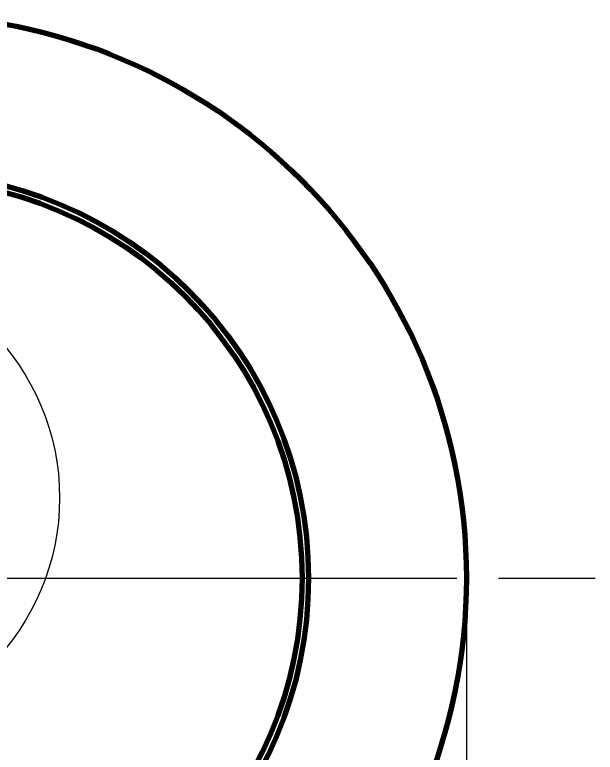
# Model space of a CAD drawing. Header units: millimetres. Extents: x 0 to 2382, y 0 to 420.
# Drawn here: x 315.99 to 334, y 228.6 to 251.5 of the extents above; entities that cross this region are included whole.
import ezdxf

# ---------------------------------------------------------------- set-up
doc = ezdxf.new("R2010")
doc.units = ezdxf.units.MM
doc.linetypes.add('IRAM-E-TRAZOS', pattern=[5, 4, -1])
doc.linetypes.add('IRAM-F-TRAZO-PUNTO', pattern=[20, 15, -2, 1, -2])
for name, color, linetype, lineweight in [('01-VISIBLE', 7, 'CONTINUOUS', 70), ('02-OCULTA', 4, 'IRAM-E-TRAZOS', 35), ('03-EJE', 1, 'IRAM-F-TRAZO-PUNTO', 18), ('04-COTA', 3, 'CONTINUOUS', 18), ('08-FINA', 5, 'CONTINUOUS', 18)]:
    doc.layers.add(name, color=color, linetype=linetype, lineweight=lineweight)
doc.styles.add('ISO3098', font='isocpeur.ttf')
doc.dimstyles.new('FLAMA-IRAM', dxfattribs={"dimtxt": 3.5, "dimasz": 3.5, "dimexe": 2, "dimexo": 1.5, "dimgap": 1, "dimtad": 1, "dimdec": 1, "dimtxsty": 'ISO3098', "dimblk": 'IRAM_FLECHA', "dimblk1": 'IRAM_FLECHA', "dimblk2": 'IRAM_FLECHA', "dimcen": 2.5, "dimclrd": 256, "dimclre": 256, "dimclrt": 256, "dimazin": 3, "dimtfac": 1, "dimtmove": 0, "dimatfit": 3, "dimlwd": 18, "dimlwe": 18})

# ---------------------------------------------------------------- blocks, each defined once
blk = doc.blocks.new('IRAM_FLECHA')
blk.add_solid([(0, 0), (-1, 0.125), (-1, -0.125)])

msp = doc.modelspace()

# ---------------------------------------------------------------- linework, layer by layer
at = {"layer": '01-VISIBLE'}
for radius in [17.5, 12.6, 12.4]:
    msp.add_circle((312.5, 234), radius, dxfattribs=at)
at = {"layer": '02-OCULTA'}
for radius in [17.5, 17.5, 17.5, 12.6, 12.6, 12.6, 12.6, 12.6, 12.6, 12.6, 12.4, 12.4, 12.4, 12.4, 12.4, 12.4, 12.4]:
    msp.add_circle((312.5, 234), radius, dxfattribs=at)
at = {"layer": '03-EJE'}
for p, q in [((291, 234), (334, 234)), ((294.7, 234), (330.3, 234))]:
    msp.add_line(p, q, dxfattribs=at)
at = {"layer": '08-FINA'}
msp.add_circle((310.009, 236.5), 7.367, dxfattribs=at)

# ---------------------------------------------------------------- dimensions: what is measured, and where the dimension line sits
at = {"layer": '04-COTA'}
msp.add_linear_dim(base=(295, 207.5), p1=(295, 234), p2=(330, 234), dimstyle='FLAMA-IRAM', override={"dimlfac": 10, "dimpost": '%%c<>'}, dxfattribs=at).render()

doc.saveas('drawing.dxf')
